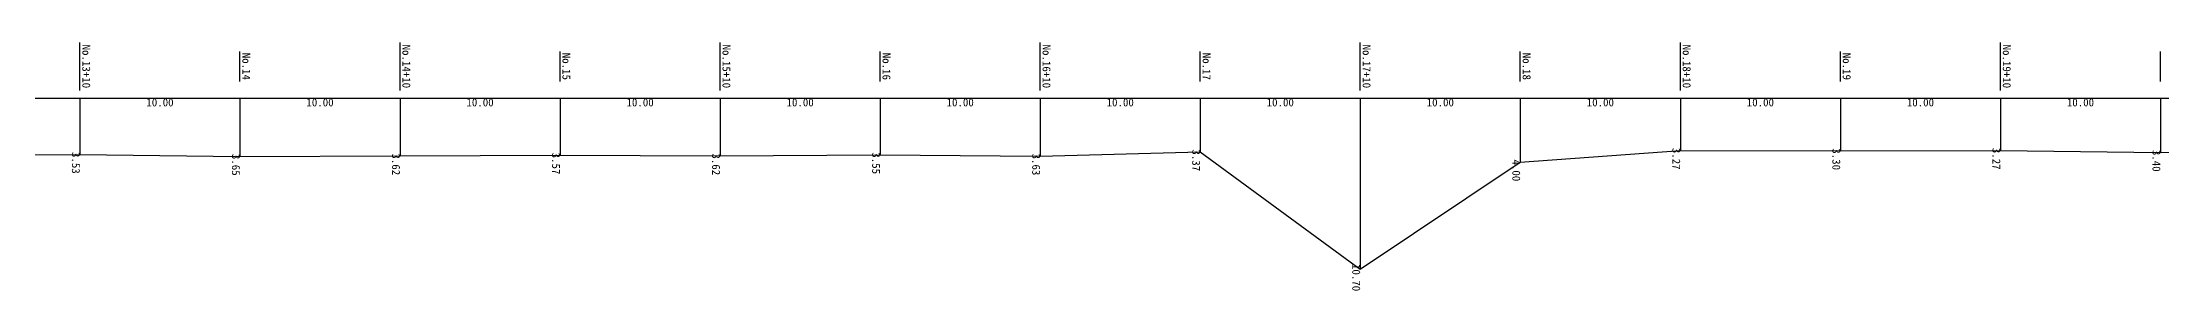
# Model space of a CAD drawing. Header units: metres. Extents: x 0 to 532650, y -12014 to 3500.
# Drawn here: x 267653 to 400071, y -12014 to 3500 of the extents above; entities that cross this region are included whole.
import ezdxf
from ezdxf.enums import TextEntityAlignment as Align

# ---------------------------------------------------------------- set-up
doc = ezdxf.new("R2010")
doc.units = ezdxf.units.M
doc.styles.add('STYLE1', font='msgothic.ttc')

msp = doc.modelspace()

# ---------------------------------------------------------------- linework, layer by layer
at = {"color": 5}
for p, q in [((270000, 500), (270000, 3500)), ((280000, 1062.5), (280000, 2937.5)), ((290000, 500), (290000, 3500)), ((300000, 1062.5), (300000, 2937.5)), ((310000, 500), (310000, 3500)), ((320000, 1062.5), (320000, 2937.5)), ((330000, 500), (330000, 3500)), ((340000, 1062.5), (340000, 2937.5)), ((350000, 500), (350000, 3500)), ((360000, 1062.5), (360000, 2937.5)), ((370000, 500), (370000, 3500)), ((380000, 1062.5), (380000, 2937.5)), ((390000, 500), (390000, 3500)), ((400000, 1062.5), (400000, 2937.5))]:
    msp.add_line(p, q, dxfattribs=at)
for p, q in [((270000, 0), (260000, 0)), ((270000, 0), (270000, 0)), ((270000, 0), (270000, -3530)), ((280000, 0), (270000, 0)), ((280000, 0), (280000, 0)), ((280000, 0), (280000, -3650)), ((290000, 0), (280000, 0)), ((290000, 0), (290000, 0)), ((290000, 0), (290000, -3620)), ((300000, 0), (290000, 0)), ((300000, 0), (300000, 0)), ((300000, 0), (300000, -3570)), ((310000, 0), (300000, 0)), ((310000, 0), (310000, 0)), ((310000, 0), (310000, -3620)), ((320000, 0), (310000, 0)), ((320000, 0), (320000, 0)), ((320000, 0), (320000, -3550)), ((330000, 0), (320000, 0)), ((330000, 0), (330000, 0)), ((330000, 0), (330000, -3630)), ((340000, 0), (330000, 0)), ((340000, 0), (340000, 0)), ((340000, 0), (340000, -3370)), ((350000, 0), (340000, 0)), ((350000, 0), (350000, 0)), ((350000, 0), (350000, -10700)), ((360000, 0), (350000, 0)), ((360000, 0), (360000, 0)), ((360000, 0), (360000, -4000)), ((370000, 0), (360000, 0)), ((370000, 0), (370000, 0)), ((370000, 0), (370000, -3270)), ((380000, 0), (370000, 0)), ((380000, 0), (380000, 0)), ((380000, 0), (380000, -3300)), ((390000, 0), (380000, 0)), ((390000, 0), (390000, 0)), ((390000, 0), (390000, -3270)), ((400000, 0), (390000, 0)), ((400000, 0), (400000, 0)), ((400000, 0), (400000, -3400)), ((410000, 0), (400000, 0)), ((270000, -3530), (260000, -3550)), ((280000, -3650), (270000, -3530)), ((290000, -3620), (280000, -3650)), ((300000, -3570), (290000, -3620)), ((310000, -3620), (300000, -3570)), ((320000, -3550), (310000, -3620)), ((330000, -3630), (320000, -3550)), ((340000, -3370), (330000, -3630)), ((350000, -10700), (340000, -3370)), ((370000, -3270), (360000, -4000)), ((380000, -3300), (370000, -3270)), ((390000, -3270), (380000, -3300)), ((400000, -3400), (390000, -3270)), ((410000, -3350), (400000, -3400)), ((360000, -4000), (350000, -10700))]:
    msp.add_line(p, q)

# ---------------------------------------------------------------- texts
at = {"color": 5, "style": 'STYLE1'}
for s, p in [('No.13+10', (270000, 2000)), ('No.14', (280000, 2000)), ('No.14+10', (290000, 2000)), ('No.15', (300000, 2000)), ('No.15+10', (310000, 2000)), ('No.16', (320000, 2000)), ('No.16+10', (330000, 2000)), ('No.17', (340000, 2000)), ('No.17+10', (350000, 2000)), ('No.18', (360000, 2000)), ('No.18+10', (370000, 2000)), ('No.19', (380000, 2000)), ('No.19+10', (390000, 2000))]:
    msp.add_text(s, height=500, rotation=-90, dxfattribs=at).set_placement(p, align=Align.BOTTOM_CENTER)
at = {"style": 'STYLE1'}
for p in [(275000, 0), (285000, 0), (295000, 0), (305000, 0), (315000, 0), (325000, 0), (335000, 0), (345000, 0), (355000, 0), (365000, 0), (375000, 0), (385000, 0), (395000, 0)]:
    msp.add_text('10.00', height=500, dxfattribs=at).set_placement(p, align=Align.TOP_CENTER)
for s, p in [('3.53', (270000, -4030)), ('3.65', (280000, -4150)), ('3.62', (290000, -4120)), ('3.57', (300000, -4070)), ('3.62', (310000, -4120)), ('3.55', (320000, -4050)), ('3.63', (330000, -4130)), ('3.37', (340000, -3870)), ('4.00', (360000, -4500)), ('3.27', (370000, -3770)), ('3.30', (380000, -3800)), ('3.27', (390000, -3770)), ('3.40', (400000, -3900)), ('10.70', (350000, -11200))]:
    msp.add_text(s, height=500, rotation=-90, dxfattribs=at).set_placement(p, align=Align.TOP_CENTER)

doc.saveas('drawing.dxf')
